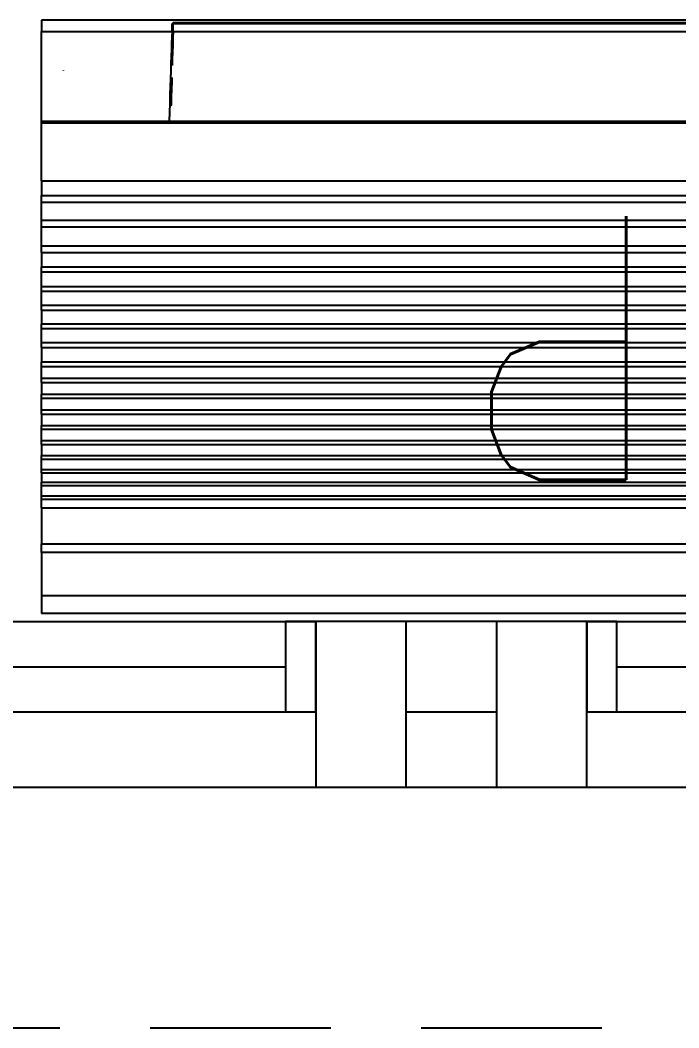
# Model space of a CAD drawing. Header units: inches. Extents: x -85907952 to 802144, y 988801 to 3125513.
# Drawn here: x 405132 to 406226, y 1029033 to 1030708 of the extents above; entities that cross this region are included whole.
import ezdxf

# ---------------------------------------------------------------- set-up
doc = ezdxf.new("R2010")
doc.units = ezdxf.units.IN
doc.header["$MEASUREMENT"] = 0
doc.linetypes.add('HIDDEN', pattern=[0.375, 0.25, -0.125])
for name, color, linetype in [('Edges', 7, 'Continuous'), ('LW', 2, 'Continuous'), ('WALL', 1, 'Continuous'), ('WIN', 9, 'Continuous')]:
    doc.layers.add(name, color=color, linetype=linetype)
doc.styles.add('LAILA', font='romans.shx', dxfattribs={"width": 0.85})

# ---------------------------------------------------------------- blocks, each defined once
blk = doc.blocks.new('AW30')
at = {"layer": 'WALL'}
for points in [[(-2473393.4, -914141.5), (-2473243.4, -914141.5), (-2473243.4, -913866.5), (-2473393.4, -913866.5)], [(-2472643.4, -914141.5), (-2472493.4, -914141.5), (-2472493.4, -913866.5), (-2472643.4, -913866.5)]]:
    blk.add_lwpolyline(points, close=True, dxfattribs=at)
at = {"layer": 'WIN', "color": 1}
for p, q in [((-2473243.4, -913866.5), (-2472643.4, -913866.5)), ((-2473193.4, -913941.5), (-2472693.4, -913941.5)), ((-2473218.4, -914016.5), (-2472643.4, -914016.5))]:
    blk.add_line(p, q, dxfattribs=at)
at = {"layer": 'WIN', "color": 2}
blk.add_line((-2473243.4, -914141.5), (-2472643.4, -914141.5), dxfattribs=at)
at = {"layer": 'WIN', "color": 1}
for points in [[(-2473243.4, -914016.5), (-2473193.4, -914016.5), (-2473193.4, -913866.5), (-2473243.4, -913866.5)], [(-2472693.4, -914016.5), (-2472643.4, -914016.5), (-2472643.4, -913866.5), (-2472693.4, -913866.5)]]:
    blk.add_lwpolyline(points, close=True, dxfattribs=at)
blk = doc.blocks.new('air con')
at = {"layer": 'Edges'}
for p, q in [((71.402, 41.898), (152.402, 41.898)), ((152.402, 41.095), (152.402, 41.898)), ((71.402, 41.095), (152.402, 41.095)), ((152.402, 39.122), (152.402, 41.095)), ((71.402, 39.122), (152.402, 39.122)), ((152.402, 39.122), (152.402, 38.724)), ((152.402, 38.724), (71.402, 38.724)), ((152.402, 37.092), (152.402, 38.724)), ((152.402, 37.092), (71.402, 37.092)), ((152.402, 36.701), (71.402, 36.701)), ((152.402, 37.092), (152.402, 36.701)), ((152.402, 36.701), (152.402, 36.542)), ((152.402, 36.542), (71.402, 36.542)), ((152.402, 36.542), (152.402, 36.078)), ((152.402, 36.078), (71.402, 36.078)), ((152.402, 35.914), (71.402, 35.914)), ((152.402, 36.078), (152.402, 35.914)), ((152.402, 35.493), (152.402, 35.914)), ((152.402, 35.493), (71.402, 35.493)), ((152.402, 35.34), (71.402, 35.34)), ((152.402, 35.493), (152.402, 35.34)), ((152.402, 35.34), (152.402, 34.877)), ((152.402, 34.877), (71.402, 34.877)), ((152.402, 34.877), (152.402, 34.709)), ((152.402, 34.709), (71.402, 34.709)), ((152.402, 34.207), (152.402, 34.709)), ((152.402, 34.207), (71.402, 34.207)), ((152.402, 34.022), (71.402, 34.022)), ((152.402, 34.207), (152.402, 34.022)), ((152.402, 34.022), (152.402, 33.51)), ((152.402, 33.51), (71.402, 33.51)), ((152.402, 33.51), (152.402, 33.335)), ((152.402, 33.335), (71.402, 33.335)), ((152.402, 32.826), (152.402, 33.335)), ((152.402, 32.826), (71.402, 32.826)), ((152.402, 32.625), (71.402, 32.625)), ((152.402, 32.826), (152.402, 32.625)), ((152.402, 32.625), (152.402, 32.098)), ((152.402, 32.098), (71.402, 32.098)), ((152.402, 32.098), (152.402, 31.911)), ((152.402, 31.911), (71.402, 31.911)), ((152.402, 31.378), (152.402, 31.911)), ((152.402, 31.378), (71.402, 31.378)), ((152.402, 31.189), (71.402, 31.189)), ((152.402, 31.378), (152.402, 31.189)), ((152.402, 31.189), (152.402, 30.654)), ((152.402, 30.654), (71.402, 30.654)), ((152.402, 30.439), (71.402, 30.439)), ((152.402, 30.654), (152.402, 30.439)), ((152.402, 29.791), (152.402, 30.439)), ((152.402, 29.791), (71.402, 29.791)), ((152.402, 29.562), (71.402, 29.562)), ((152.402, 29.791), (152.402, 29.562)), ((152.402, 29.562), (152.402, 28.935)), ((152.402, 28.935), (71.402, 28.935)), ((152.402, 28.935), (152.402, 28.714)), ((152.402, 28.714), (71.402, 28.714)), ((152.402, 28.092), (152.402, 28.714)), ((152.402, 28.092), (71.402, 28.092)), ((152.402, 28.092), (152.402, 27.871)), ((152.402, 27.871), (71.402, 27.871)), ((152.402, 27.871), (152.402, 27.226)), ((152.402, 27.226), (71.402, 27.226)), ((152.402, 27.226), (152.402, 27.024)), ((152.402, 27.024), (71.402, 27.024)), ((152.402, 27.024), (152.402, 26.349)), ((152.402, 26.349), (71.402, 26.349)), ((152.402, 26.349), (152.402, 26.117)), ((152.402, 26.117), (71.402, 26.117)), ((152.402, 25.469), (152.402, 26.117)), ((152.402, 25.469), (71.402, 25.469)), ((152.402, 25.469), (152.402, 25.162)), ((152.402, 25.162), (71.402, 25.162)), ((152.402, 25.162), (152.402, 24.304)), ((152.402, 24.304), (71.402, 24.304)), ((152.402, 24.304), (152.402, 24.002)), ((152.402, 24.002), (71.402, 24.002)), ((152.402, 24.002), (152.402, 23.184)), ((152.402, 23.184), (71.402, 23.184)), ((152.402, 23.184), (152.402, 22.883)), ((152.402, 22.883), (71.402, 22.883)), ((152.402, 22.213), (152.402, 22.883)), ((152.402, 22.213), (71.402, 22.213)), ((152.402, 22.213), (152.402, 19.568)), ((152.402, 19.568), (71.402, 19.568)), ((152.402, 19.493), (71.402, 19.493)), ((146.588, 19.085), (146.601, 19.493)), ((152.402, 19.568), (152.402, 19.493)), ((152.402, 19.493), (152.402, 15.42)), ((146.514, 18.752), (146.516, 18.813)), ((146.575, 18.687), (146.588, 19.085)), ((146.494, 18.035), (146.504, 18.391)), ((146.504, 18.391), (146.514, 18.752)), ((146.562, 18.299), (146.575, 18.687)), ((146.484, 17.685), (146.494, 18.035)), ((146.538, 17.558), (146.55, 17.923)), ((146.55, 17.923), (146.562, 18.299)), ((146.479, 17.503), (146.484, 17.685)), ((146.527, 17.206), (146.538, 17.558)), ((146.516, 16.869), (146.527, 17.206)), ((151.402, 17.184), (151.402, 17.175)), ((146.447, 16.349), (146.456, 16.673)), ((146.456, 16.673), (146.464, 16.956)), ((146.495, 16.239), (146.505, 16.546)), ((146.505, 16.546), (146.516, 16.869)), ((146.438, 16.032), (146.447, 16.349)), ((146.486, 15.948), (146.495, 16.239)), ((146.421, 15.42), (146.429, 15.722)), ((146.429, 15.722), (146.438, 16.032)), ((146.468, 15.42), (146.477, 15.675)), ((146.477, 15.675), (146.486, 15.948)), ((146.421, 15.42), (76.921, 15.42)), ((146.468, 15.42), (146.421, 15.42)), ((146.421, 15.42), (146.421, 15.051)), ((152.402, 15.42), (146.468, 15.42)), ((146.468, 15.42), (146.468, 15.051)), ((152.402, 14.898), (152.402, 15.42)), ((71.402, 14.898), (152.402, 14.898)), ((146.421, 15.051), (76.921, 15.051)), ((146.421, 15.012), (76.921, 15.012)), ((146.468, 15.051), (146.421, 15.051)), ((146.421, 15.051), (146.421, 15.012))]:
    blk.add_line(p, q, dxfattribs=at)
blk = doc.blocks.new('1.5HP AIR CONDITION')
at = {"xscale": 36.51607049631966, "yscale": 36.51607049631966, "zscale": 36.51607049631966}
blk.add_blockref('air con', (-4086.2, -544), dxfattribs=at)
at = {"insert": (-704.8, 763.8), "char_height": 438.25, "width": 4290.862, "attachment_point": 1, "style": 'LAILA'}
blk.add_mtext('1.5HP', dxfattribs=at)

msp = doc.modelspace()

# ---------------------------------------------------------------- linework, layer by layer
at = {"layer": 'LW', "linetype": 'HIDDEN', "ltscale": 1200}
msp.add_line((404447.7, 1029033.4), (407247.7, 1029033.4), dxfattribs=at)
at = {"layer": 'WALL'}
for p, q in [((406072.7, 1029708.4), (405622.7, 1029708.4)), ((405772.7, 1029558.4), (405922.7, 1029558.4))]:
    msp.add_line(p, q, dxfattribs=at)
at = {"layer": 'WIN'}
msp.add_line((404447.7, 1029433.4), (407247.7, 1029433.4), dxfattribs=at)

# ---------------------------------------------------------------- block references
at = {"rotation": 180}
msp.add_blockref('1.5HP AIR CONDITION', (406646.4, 1030707.7), dxfattribs=at)
at = {"layer": 'WIN'}
for p in [(2878266.1, 1943574.8), (2879316.1, 1943574.8)]:
    msp.add_blockref('AW30', p, dxfattribs=at)

doc.saveas('drawing.dxf')
